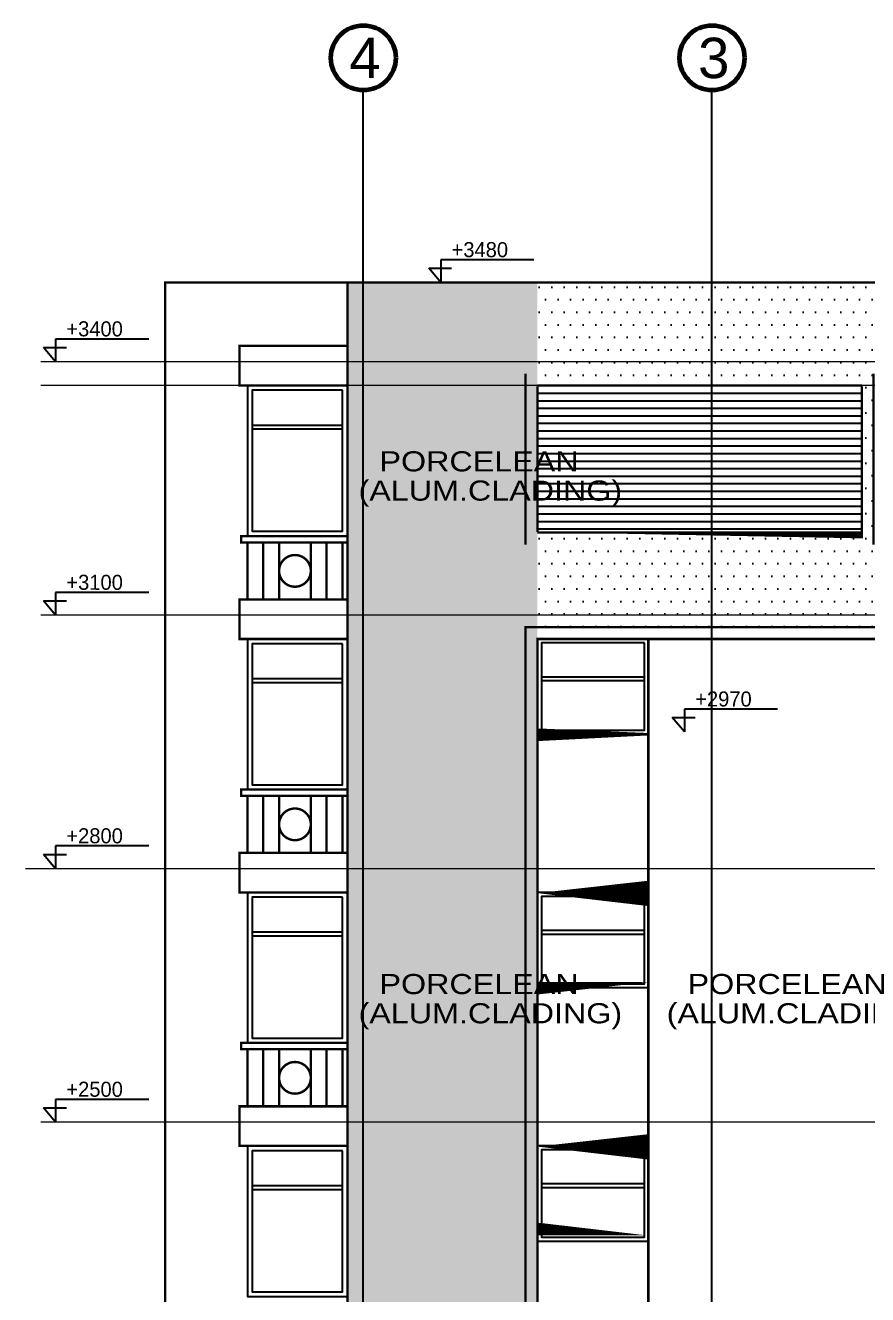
# Model space of a CAD drawing. Extents: x 250879 to 348495, y -51522 to -9360.
# Drawn here: x 306159 to 307223, y -27275 to -25672 of the extents above; entities that cross this region are included whole.
import ezdxf

# ---------------------------------------------------------------- set-up
doc = ezdxf.new("R2010")
doc.units = 0
for name, color, linetype, lineweight in [('A-text function', 30, 'CONTINUOUS', 20), ('midium elevation', 4, 'CONTINUOUS', 60), ('VIS', 8, 'CONTINUOUS', 18)]:
    doc.layers.add(name, color=color, linetype=linetype, lineweight=lineweight)
for name, color, linetype in [('AXIS', 1, 'CONTINUOUS'), ('CURTAIN', 150, 'CONTINUOUS'), ('DOOR', 4, 'CONTINUOUS'), ('TEXT', 3, 'CONTINUOUS'), ('WALL', 7, 'CONTINUOUS')]:
    doc.layers.add(name, color=color, linetype=linetype)
doc.styles.add('ARIAL', font='BOD_CR.TTF', dxfattribs={"width": 1.199999999999999})
doc.styles.get("Standard").update_dxf_attribs({"font": 'sanss___.ttf', "height": 15})

# ---------------------------------------------------------------- blocks, each defined once
blk = doc.blocks.new('LIME')
at = {"layer": 'DOOR'}
for p, q in [((244592.9828586852, -28820.29657904591), (244475.4061220339, -28820.29657904591)), ((244475.4061220339, -28820.29657904591), (244475.4061220339, -28849.0318954107)), ((244475.4061220339, -28849.0318954107), (244460.0096782324, -28830.9100626283)), ((244460.0096782324, -28830.9100626283), (244489.0221706819, -28830.9100626283))]:
    blk.add_line(p, q, dxfattribs=at)

msp = doc.modelspace()

# ---------------------------------------------------------------- hatches: boundary and pattern name
at = {"layer": 'CURTAIN', "linetype": 'Continuous'}
h = msp.add_hatch(dxfattribs=at)
h.set_pattern_fill('ANSI31', color=256, scale=3, angle=135, style=0)
h.set_pattern_definition([(359.9999999992316, (614693.2021126034, -4.121917299926281e-06), (-1.277408324189808e-10, -9.524999999999999), [])])
h.paths.add_polyline_path([(306805.9647163364, -26127.00774320016), (307026.4415944889, -26127.00774320312), (307026.4415944865, -26312.40833677834), (306805.964716334, -26312.4083367754)])
h.paths.add_polyline_path([(307026.4415944889, -26127.00774320313), (307215.5896902997, -26127.00774320567), (307215.5896902973, -26312.40833678087), (307026.4415944865, -26312.40833677835)])
at = {"layer": 'WALL', "linetype": 'Continuous'}
h = msp.add_hatch(dxfattribs=at)
h.set_pattern_fill('DOTS', color=30, scale=10, style=0)
h.set_pattern_definition([(180, (533498.740901164, 7060.545557000041), (-7.9375, 15.875), [0, -15.875])])
h.paths.add_polyline_path([(306565.964716333, -25997.00774320744), (306571.1293025988, -25997.00774320744), (306585.964716333, -25997.00774320746), (306585.964716333, -26097.00774320811), (306565.964716333, -26097.00774320811)])
h.paths.add_polyline_path([(306565.9647163331, -26097.0077432081), (306585.964716333, -26097.0077432081), (306585.964716333, -26417.00774320809), (306565.9647163332, -26417.00774320809), (306565.9647163332, -26397.00774320701)])
h.paths.add_polyline_path([(306565.9647163332, -26417.0077432081), (306585.964716333, -26417.0077432081), (306585.964716333, -26737.0077432081), (306565.9647163332, -26737.0077432081), (306565.9647163332, -26717.0077432073)])
h.paths.add_polyline_path([(306565.9647163332, -26737.0077432081), (306585.964716333, -26737.0077432081), (306585.964716333, -27057.0077432081), (306565.9647163333, -27057.0077432081), (306565.9647163333, -27037.0077432073)])
h.paths.add_polyline_path([(306565.9647163333, -27057.00774320809), (306585.964716333, -27057.00774320809), (306585.964716333, -27377.0077432081), (306565.9647163334, -27377.0077432081), (306565.9647163334, -27357.00774320729)])
h.paths.add_polyline_path([(306565.9647163334, -27377.0077432081), (306585.964716333, -27377.00774320811), (306585.964716333, -27697.0077432081), (306565.9647163334, -27697.0077432081), (306565.9647163334, -27677.0077432073)])
h.paths.add_polyline_path([(306565.9647163334, -27697.00774320811), (306585.964716333, -27697.00774320809), (306585.964716333, -28017.0077432081), (306565.9647163334, -28017.00774320809), (306565.9647163335, -27997.00774320729)])
h.paths.add_polyline_path([(306565.9647163335, -28017.00774320809), (306585.964716333, -28017.00774320809), (306585.964716333, -28337.00774320809), (306565.9647163335, -28337.0077432081), (306565.9647163335, -28317.00774320729)])
h.paths.add_polyline_path([(306565.9647163335, -28337.00774320809), (306585.964716333, -28337.00774320809), (306585.964716333, -28657.0077432081), (306565.9647163335, -28657.0077432081), (306565.9647163336, -28637.00774320729)])
h.paths.add_polyline_path([(306565.9647163335, -28657.00774320811), (306585.964716333, -28657.00774320811), (306585.964716333, -28687.00774320809), (306565.9647163337, -28687.0077432081)])
h.paths.add_polyline_path([(308107.2373959165, -28657.00774320811), (308127.2373959159, -28657.00774320811), (308127.2373959159, -28687.00774320744), (308122.0728096502, -28687.00774320744), (308107.2373959165, -28687.00774320745)])
h.paths.add_polyline_path([(308107.2373959165, -28337.0077432081), (308127.237395916, -28337.00774320811), (308127.2373959159, -28367.00774320735), (308127.2373959159, -28557.00774320716), (308127.2373959159, -28565.00774320716), (308127.2373959164, -28657.0077432081), (308107.2373959165, -28657.00774320809)])
h.paths.add_polyline_path([(308107.2373959165, -28017.0077432081), (308127.237395916, -28017.00774320811), (308127.237395916, -28047.00774320735), (308127.237395916, -28237.00774320716), (308127.237395916, -28245.00774320716), (308127.2373959161, -28337.0077432081), (308107.2373959165, -28337.00774320809)])
h.paths.add_polyline_path([(308107.2373959165, -27697.0077432081), (308127.2373959161, -27697.0077432081), (308127.2373959161, -27727.00774320736), (308127.237395916, -27917.00774320716), (308127.237395916, -27925.00774320716), (308127.2373959161, -28017.00774320809), (308107.2373959165, -28017.00774320809)])
h.paths.add_polyline_path([(308107.2373959165, -27377.0077432081), (308127.2373959161, -27377.00774320811), (308127.2373959161, -27407.00774320735), (308127.2373959161, -27597.00774320716), (308127.2373959161, -27605.00774320716), (308127.2373959161, -27697.0077432081), (308107.2373959165, -27697.0077432081)])
h.paths.add_polyline_path([(308107.2373959165, -27057.00774320809), (308127.2373959163, -27057.00774320809), (308127.2373959162, -27087.00774320736), (308127.2373959161, -27277.00774320716), (308127.2373959161, -27285.00774320716), (308127.2373959163, -27377.0077432081), (308107.2373959165, -27377.0077432081)])
h.paths.add_polyline_path([(308107.2373959165, -26737.0077432081), (308127.2373959163, -26737.00774320811), (308127.2373959163, -26767.00774320736), (308127.2373959163, -26957.00774320716), (308127.2373959163, -26965.00774320716), (308127.2373959163, -27057.0077432081), (308107.2373959165, -27057.0077432081)])
h.paths.add_polyline_path([(308107.2373959165, -26417.0077432081), (308127.2373959163, -26417.0077432081), (308127.2373959164, -26447.00774320707), (308127.2373959163, -26637.00774320716), (308127.2373959163, -26645.00774320716), (308127.2373959163, -26737.00774320809), (308107.2373959165, -26737.00774320809)])
h.paths.add_polyline_path([(308107.2373959165, -26097.0077432081), (308127.2373959161, -26097.0077432081), (308127.2373959161, -26417.0077432081), (308107.2373959165, -26417.0077432081)])
h.paths.add_polyline_path([(308107.2373959165, -25997.00774320833), (308127.237395916, -25997.00774320832), (308127.2373959161, -26097.0077432081), (308107.2373959165, -26097.0077432081)])
h.paths.add_polyline_path([(306805.9647163328, -26417.0077432081), (306805.9647163328, -26097.0077432081), (306585.964716333, -26097.0077432081), (306585.964716333, -26417.0077432081)])
h.paths.add_polyline_path([(306805.9647163329, -26737.0077432081), (306805.9647163329, -26417.0077432081), (306585.964716333, -26417.0077432081), (306585.964716333, -26737.00774320809)])
h.paths.add_polyline_path([(307887.2373959165, -26097.0077432081), (307887.2373959165, -26417.0077432081), (308107.2373959165, -26417.0077432081), (308107.2373959165, -26097.00774320809)])
h.paths.add_polyline_path([(307887.2373959165, -26417.0077432081), (307887.2373959165, -26737.0077432081), (308107.2373959165, -26737.0077432081), (308107.2373959165, -26417.0077432081)])
h.paths.add_polyline_path([(307887.2373959165, -26737.00774320809), (307887.2373959165, -27057.00774320811), (308107.2373959165, -27057.0077432081), (308107.2373959165, -26737.00774320809)])
h.paths.add_polyline_path([(307887.2373959165, -25997.00774320836), (307887.2373959165, -26097.00774320811), (308107.2373959165, -26097.00774320811), (308107.2373959165, -25997.00774320832)])
h.paths.add_polyline_path([(306805.9647163328, -26097.0077432081), (306805.9647163328, -25997.00774320845), (306585.964716333, -25997.00774320844), (306585.964716333, -26097.0077432081)])
h.paths.add_polyline_path([(307887.2373959166, -28017.0077432081), (307887.2373959167, -28337.00774320809), (308107.2373959165, -28337.0077432081), (308107.2373959165, -28017.0077432081)])
h.paths.add_polyline_path([(307887.2373959167, -28337.0077432081), (307887.2373959167, -28657.00774320809), (308107.2373959165, -28657.0077432081), (308107.2373959165, -28337.0077432081)])
h.paths.add_polyline_path([(307887.2373959166, -27697.0077432081), (307887.2373959167, -28017.00774320809), (308107.2373959165, -28017.00774320809), (308107.2373959165, -27697.0077432081)])
h.paths.add_polyline_path([(307887.2373959165, -27377.0077432081), (307887.2373959165, -27697.0077432081), (308107.2373959165, -27697.0077432081), (308107.2373959165, -27377.0077432081)])
h.paths.add_polyline_path([(306805.9647163328, -28657.00774320811), (306805.9647163328, -28337.00774320811), (306585.964716333, -28337.00774320809), (306585.964716333, -28657.0077432081)])
h.paths.add_polyline_path([(306805.9647163329, -28337.00774320809), (306805.9647163328, -28017.00774320811), (306585.964716333, -28017.00774320809), (306585.964716333, -28337.00774320809)])
h.paths.add_polyline_path([(306805.9647163329, -27697.00774320811), (306805.9647163329, -27377.00774320811), (306585.964716333, -27377.0077432081), (306585.964716333, -27697.00774320811)])
h.paths.add_polyline_path([(306805.9647163328, -28017.0077432081), (306805.9647163328, -27697.00774320811), (306585.964716333, -27697.0077432081), (306585.964716333, -28017.0077432081)])
h.paths.add_polyline_path([(306805.9647163328, -27377.0077432081), (306805.9647163329, -27057.00774320811), (306585.964716333, -27057.0077432081), (306585.964716333, -27377.0077432081)])
h.paths.add_polyline_path([(306805.9647163329, -27057.00774320811), (306805.9647163328, -26737.00774320811), (306585.964716333, -26737.0077432081), (306585.964716333, -27057.0077432081)])
h.paths.add_polyline_path([(307887.2373959166, -27057.00774320811), (307887.2373959166, -27377.0077432081), (308107.2373959165, -27377.0077432081), (308107.2373959165, -27057.0077432081)])
h = msp.add_hatch(dxfattribs=at)
h.set_pattern_fill('DOTS', color=30, scale=10, style=0)
h.set_pattern_definition([(0, (0, 80), (7.9375, 15.875), [0, -15.875])])
h.paths.add_polyline_path([(307887.2373959165, -26097.00774320811), (307666.760517764, -26097.00774320811), (307666.760517764, -26127.00774320743), (307887.2373959165, -26127.00774320742)])
h.paths.add_polyline_path([(307887.2373959165, -25997.00774320834), (307696.760517764, -25997.00774320834), (307666.760517764, -25997.00774320844), (307666.760517764, -26097.00774320811), (307887.2373959165, -26097.00774320811)])
h.paths.add_polyline_path([(307666.760517764, -25997.00774320844), (307636.760517764, -25997.00774320844), (307346.6010561247, -25997.00774320839), (307346.6010561248, -26097.00774320811), (307666.760517764, -26097.00774320811)])
h.paths.add_polyline_path([(307346.6010561247, -25997.00774320834), (307056.4415944854, -25997.00774320834), (307026.4415944854, -25997.00774320844), (307026.4415944854, -26097.00774320811), (307346.6010561247, -26097.00774320811)])
h.paths.add_polyline_path([(307026.4415944854, -25997.00774320844), (306996.4415944854, -25997.00774320844), (306805.9647163329, -25997.00774320838), (306805.9647163329, -26097.00774320811), (307026.4415944854, -26097.00774320811)])
h.paths.add_polyline_path([(307026.4415944854, -26097.00774320811), (306805.9647163328, -26097.00774320811), (306805.9647163329, -26127.00774320742), (307026.4415944854, -26127.00774320742)])
h.paths.add_polyline_path([(307026.4415944854, -26417.00774320811), (306805.9647163328, -26417.00774320811), (306805.9647163328, -26447.00774320753), (306946.1124219534, -26447.00774320754), (307026.4415944854, -26447.00774320755)])
h.paths.add_polyline_path([(307230.5896902963, -26432.00774320741), (307346.6010561247, -26432.00774320742), (307346.6010561247, -26417.00774320811), (307026.4415944854, -26417.00774320811), (307026.4415944854, -26447.00774320725), (307230.5896902962, -26447.00774320733)])
h.paths.add_polyline_path([(307346.6010561248, -26097.00774320811), (307026.4415944854, -26097.00774320811), (307026.4415944855, -26127.00774320743), (307230.5896902962, -26127.00774320743), (307230.5896902962, -26112.00774320741), (307346.6010561247, -26112.00774320742)])
h.paths.add_polyline_path([(307666.760517764, -26097.00774320811), (307346.6010561247, -26097.00774320811), (307346.6010561248, -26112.00774320742), (307462.6124219532, -26112.00774320742), (307462.6124219532, -26127.00774320743), (307666.760517764, -26127.00774320743)])
h.paths.add_polyline_path([(307666.760517764, -26417.00774320811), (307346.6010561247, -26417.00774320811), (307346.6010561247, -26432.00774320742), (307462.6124219532, -26432.00774320743), (307462.6124219532, -26447.00774320743), (307666.760517764, -26447.00774320752)])
h.paths.add_polyline_path([(307887.2373959165, -26417.00774320811), (307666.760517764, -26417.00774320811), (307666.7605177641, -26447.00774320751), (307887.2373959166, -26447.0077432076)])
h.paths.add_polyline_path([(307223.8606775771, -26042.31201310198), (307446.9848212985, -26042.31201310198), (307446.9848212985, -26086.71344401794), (307223.8606775771, -26086.71344401794)], flags=9)
h.paths.add_polyline_path([(307887.2373959166, -26327.40833678265), (307666.760517764, -26327.40833678264), (307666.760517764, -26417.00774320811), (307887.2373959165, -26417.00774320811)])
h.paths.add_polyline_path([(307666.760517764, -26327.40833678264), (307346.6010561247, -26327.40833678264), (307346.6010561247, -26417.00774320811), (307666.760517764, -26417.00774320811)])
h.paths.add_polyline_path([(307215.5896902974, -26127.00774320743), (307215.5896902965, -26312.40833678197), (307026.4415944854, -26312.40833678103), (307026.4415944854, -26417.00774320811), (307346.6010561247, -26417.00774320811), (307346.6010561248, -26327.40833678264), (307230.5896902962, -26327.40833678265), (307230.5896902962, -26127.00774320743)])
h.paths.add_polyline_path([(307026.4415944854, -26312.40833678103), (306805.9647163328, -26312.40833677994), (306805.9647163328, -26417.00774320811), (307026.4415944854, -26417.00774320811)])

# ---------------------------------------------------------------- linework, layer by layer
at = {"layer": 'AXIS'}
for p, q in [((306585.964716333, -29839.8813607257), (306585.964716333, -25754.22949686334)), ((307026.4415944854, -29839.8813607257), (307026.4415944854, -25754.22949686334))]:
    msp.add_line(p, q, dxfattribs=at)
at = {"layer": 'CURTAIN', "linetype": 'Continuous'}
for p, q in [((306445.7367754785, -26176.85035088921), (306559.9647163331, -26176.85035088918)), ((306445.7367754785, -26181.85035088921), (306559.9647163331, -26181.85035088918)), ((306445.7367754786, -26496.8503508895), (306559.9647163332, -26496.85035088947)), ((306445.7367754786, -26501.8503508895), (306559.9647163332, -26501.85035088947)), ((306810.9647163344, -26494.55935528341), (306941.1124219547, -26494.55935528364)), ((306810.9647163344, -26499.55935528341), (306941.1124219547, -26499.55935528364)), ((306445.7367754786, -26816.8503508895), (306559.9647163333, -26816.85035088947)), ((306445.7367754786, -26821.8503508895), (306559.9647163333, -26821.85035088947)), ((306810.9647163337, -26814.55935528341), (306941.1124219541, -26814.55935528364)), ((306810.9647163337, -26819.55935528341), (306941.1124219541, -26819.55935528364)), ((306445.7367754787, -27136.85035088949), (306559.9647163333, -27136.85035088946)), ((306445.7367754787, -27141.85035088949), (306559.9647163333, -27141.85035088946)), ((306810.9647163331, -27134.55935528341), (306941.1124219535, -27134.55935528364)), ((306810.9647163331, -27139.55935528341), (306941.1124219535, -27139.55935528364))]:
    msp.add_line(p, q, dxfattribs=at)
for points in [[(306559.9647163331, -26133.00774320741), (306445.7367754785, -26133.00774320744), (306445.7367754785, -26311.0077432069), (306559.9647163332, -26311.00774320687)], [(306559.9647163332, -26453.0077432077), (306445.7367754785, -26453.00774320773), (306445.7367754786, -26631.00774320719), (306559.9647163332, -26631.00774320716)], [(306941.1124219551, -26452.00774320674), (306810.9647163347, -26452.00774320648), (306810.9647163345, -26562.16415432294), (306941.1124219549, -26562.1641543232)], [(306559.9647163333, -26773.0077432077), (306445.7367754786, -26773.00774320773), (306445.7367754786, -26951.00774320719), (306559.9647163333, -26951.00774320716)], [(306941.1124219545, -26772.00774320674), (306810.9647163341, -26772.00774320648), (306810.9647163338, -26882.16415432294), (306941.1124219542, -26882.1641543232)], [(306559.9647163333, -27093.00774320769), (306445.7367754787, -27093.00774320772), (306445.7367754787, -27271.00774320718), (306559.9647163333, -27271.00774320716)], [(306941.1124219538, -27092.00774320674), (306810.9647163334, -27092.00774320648), (306810.9647163332, -27202.16415432294), (306941.1124219536, -27202.1641543232)]]:
    msp.add_lwpolyline(points, close=True, dxfattribs=at)
at = {"layer": 'midium elevation', "color": 6, "linetype": 'ByBlock', "ltscale": 3}
for centre in [(306586.1150316065, -25713.27610691937), (306586.1362666653, -25713.27619036645), (307026.591909759, -25713.27610691937), (307026.6131448178, -25713.27619036645)]:
    msp.add_circle(centre, 40.95342626565252, dxfattribs=at)
at = {"layer": 'VIS', "ltscale": 0.0001}
for p, q in [((308742.2651629964, -26097.00774320811), (306178.706691808, -26097.00774320811)), ((308742.2651629964, -26127.00774320742), (306178.706691808, -26127.00774320742)), ((308742.2651629964, -26417.00774320811), (306178.706691808, -26417.00774320811)), ((308742.2651629964, -26737.00774320811), (306159.2347216493, -26737.00774320811)), ((308742.2651629964, -27057.00774320811), (306178.706691808, -27057.00774320811))]:
    msp.add_line(p, q, dxfattribs=at)
at = {"layer": 'WALL', "linetype": 'Continuous'}
for p, q in [((306565.9647163331, -26127.00774320741), (306439.7367754785, -26127.00774320744)), ((306565.9647163332, -26767.0077432077), (306439.7367754786, -26767.00774320773)), ((306565.9647163333, -27087.00774320769), (306439.7367754787, -27087.00774320772))]:
    msp.add_line(p, q, dxfattribs=at)
at = {"layer": 'WALL', "linetype": 'Continuous', "const_width": 3}
for points in [[(306571.1293025988, -25997.00774320744), (306335.9647163321, -25997.00774320749), (306335.9647163327, -29047.0077432075), (306571.1293025994, -29047.00774320745)], [(307346.6010561247, -25997.00774320844), (306565.964716333, -25997.00774320844), (306565.964716333, -29047.00774320811), (307346.6010561248, -29047.00774320811)], [(306439.7367754774, -26127.0077432071), (306429.7367754774, -26127.0077432071), (306429.7367754774, -26077.00774320691), (306565.9647163332, -26077.00774320701)], [(306565.9647163332, -26127.00774320713), (306429.7367754774, -26127.00774320716)], [(307215.5896902974, -26127.00774320677), (306805.9647163341, -26127.00774320473)], [(306805.9647163341, -26127.0077432047), (307215.5896902974, -26127.00774320677), (307215.5896902965, -26312.40833678197), (306805.9647163332, -26312.40833677993), (306805.9647163341, -26127.00774320473)], [(307215.5896902965, -26312.40833678197), (306805.9647163332, -26312.40833677993)], [(306439.7367754785, -26317.0077432069), (306565.9647163332, -26317.00774320687)], [(306439.7367754786, -26325.00774320691), (306439.7367754786, -26397.00774320692)], [(306439.7367754786, -26397.00774320691), (306439.7367754786, -26325.00774320691)], [(306439.7367754785, -26325.0077432069), (306439.7367754785, -26397.00774320691)], [(306439.7367754785, -26325.0077432069), (306439.7367754785, -26397.00774320691)], [(306439.7367754785, -26325.0077432069), (306565.9647163332, -26325.00774320687)], [(306439.7367754774, -26447.0077432071), (306429.7367754774, -26447.0077432071), (306429.7367754774, -26397.00774320691), (306565.9647163332, -26397.00774320701)], [(307902.2373959168, -29657.00774320835), (307902.2373959165, -26432.00774320761), (306790.9647163328, -26432.00774320716), (306790.9647163328, -29047.00774320836), (306790.9647163328, -29657.00774320811)], [(306565.9647163332, -26447.00774320713), (306429.7367754774, -26447.00774320716)], [(307887.2373959168, -29657.00774320835), (307887.2373959165, -26447.0077432076), (306805.9647163328, -26447.00774320717), (306805.9647163328, -29047.00774320836), (306805.9647163328, -29657.00774320811)], [(306946.1124219551, -26447.00774320675), (306805.9647163347, -26447.00774320646), (306805.9647163344, -26567.16415432293), (306946.1124219549, -26567.16415432321), (306946.112421955, -26447.00774320675)], [(306946.1124219533, -26447.00774320722), (306946.1124219535, -29657.00774320835)], [(306439.7367754786, -26637.00774320719), (306565.9647163332, -26637.00774320716)], [(306439.7367754787, -26645.0077432072), (306439.7367754787, -26717.00774320721)], [(306439.7367754787, -26717.0077432072), (306439.7367754787, -26645.0077432072)], [(306439.7367754786, -26645.00774320719), (306439.7367754786, -26717.0077432072)], [(306439.7367754786, -26645.00774320719), (306439.7367754786, -26717.0077432072)], [(306439.7367754786, -26645.00774320719), (306565.9647163332, -26645.00774320716)], [(306439.7367754775, -26767.00774320739), (306429.7367754775, -26767.00774320739), (306429.7367754775, -26717.0077432072), (306565.9647163332, -26717.0077432073)], [(306565.9647163332, -26767.00774320742), (306429.7367754775, -26767.00774320745)], [(306946.1124219545, -26767.00774320675), (306805.9647163341, -26767.00774320646), (306805.9647163338, -26887.16415432293), (306946.1124219542, -26887.16415432321), (306946.1124219544, -26767.00774320675)], [(306439.7367754786, -26957.00774320719), (306565.9647163333, -26957.00774320716)], [(306439.7367754787, -26965.0077432072), (306439.7367754787, -27037.00774320721)], [(306439.7367754787, -27037.0077432072), (306439.7367754787, -26965.0077432072)], [(306439.7367754786, -26965.00774320719), (306439.7367754786, -27037.0077432072)], [(306439.7367754786, -26965.00774320719), (306439.7367754786, -27037.0077432072)], [(306439.7367754786, -26965.00774320719), (306565.9647163333, -26965.00774320716)], [(306439.7367754776, -27087.00774320739), (306429.7367754776, -27087.00774320739), (306429.7367754775, -27037.0077432072), (306565.9647163333, -27037.0077432073)], [(306565.9647163333, -27087.00774320742), (306429.7367754776, -27087.00774320745)], [(306946.1124219538, -27087.00774320675), (306805.9647163334, -27087.00774320646), (306805.9647163331, -27207.16415432293), (306946.1124219536, -27207.16415432321), (306946.1124219538, -27087.00774320675)]]:
    msp.add_lwpolyline(points, dxfattribs=at)
at = {"layer": 'WALL', "linetype": 'Continuous'}
for points in [[(308127.2373959161, -25997.00774320832), (306565.9647163337, -25997.00774320832), (306565.9647163337, -29047.00774320811), (308127.2373959161, -29047.00774320811)], [(306565.9647163332, -26077.00774320701), (306429.7367754774, -26077.00774320704), (306429.7367754774, -26127.0077432071), (306565.9647163332, -26127.00774320707)], [(306565.9647163331, -26127.00774320741), (306439.7367754785, -26127.00774320744), (306439.7367754785, -26317.0077432069), (306565.9647163332, -26317.00774320687)], [(306805.9647163341, -26127.00774320471), (307215.5896902974, -26127.00774320677), (307215.5896902974, -26127.00774320675), (306805.9647163341, -26127.0077432047)], [(306431.7367754785, -26317.0077432069), (306565.9647163332, -26317.00774320687), (306565.9647163332, -26325.00774320687), (306431.7367754785, -26325.0077432069)], [(306565.9647163332, -26397.00774320701), (306429.7367754774, -26397.00774320704), (306429.7367754774, -26447.0077432071), (306565.9647163332, -26447.00774320707)], [(306565.9647163332, -26447.0077432077), (306439.7367754785, -26447.00774320773), (306439.7367754786, -26637.00774320719), (306565.9647163332, -26637.00774320716)], [(306946.1124219551, -26447.00774320675), (306805.9647163347, -26447.00774320648), (306805.9647163345, -26567.16415432293), (306946.1124219549, -26567.16415432321)], [(306431.7367754786, -26637.00774320719), (306565.9647163332, -26637.00774320716), (306565.9647163332, -26645.00774320716), (306431.7367754786, -26645.00774320719)], [(306565.9647163332, -26717.0077432073), (306429.7367754775, -26717.00774320733), (306429.7367754775, -26767.00774320739), (306565.9647163332, -26767.00774320736)], [(306565.9647163332, -26767.0077432077), (306439.7367754786, -26767.00774320773), (306439.7367754786, -26957.00774320719), (306565.9647163333, -26957.00774320716)], [(306946.1124219545, -26767.00774320675), (306805.9647163341, -26767.00774320648), (306805.9647163338, -26887.16415432293), (306946.1124219542, -26887.16415432321)], [(306431.7367754786, -26957.00774320719), (306565.9647163333, -26957.00774320716), (306565.9647163333, -26965.00774320716), (306431.7367754786, -26965.00774320719)], [(306565.9647163333, -27037.0077432073), (306429.7367754775, -27037.00774320733), (306429.7367754776, -27087.00774320739), (306565.9647163333, -27087.00774320736)], [(306565.9647163333, -27087.00774320769), (306439.7367754787, -27087.00774320772), (306439.7367754787, -27277.00774320718), (306565.9647163333, -27277.00774320716)], [(306946.1124219538, -27087.00774320675), (306805.9647163334, -27087.00774320648), (306805.9647163332, -27207.16415432293), (306946.1124219536, -27207.16415432321)]]:
    msp.add_lwpolyline(points, close=True, dxfattribs=at)
for points in [[(306565.9647163332, -26077.00774320704), (306429.7367754774, -26077.00774320707), (306429.7367754774, -26127.00774320716), (306565.9647163332, -26127.00774320713)], [(306565.9647163332, -26397.00774320704), (306429.7367754774, -26397.00774320707), (306429.7367754774, -26447.00774320716), (306565.9647163332, -26447.00774320713)], [(306565.9647163332, -26717.00774320733), (306429.7367754775, -26717.00774320736), (306429.7367754775, -26767.00774320745), (306565.9647163332, -26767.00774320742)], [(306565.9647163333, -27037.00774320733), (306429.7367754775, -27037.00774320736), (306429.7367754776, -27087.00774320745), (306565.9647163333, -27087.00774320742)]]:
    msp.add_lwpolyline(points, dxfattribs=at)
at = {"layer": 'WALL', "linetype": 'Continuous', "const_width": 3}
msp.add_lwpolyline([(306790.9647163342, -26112.00774320462), (307230.5896902976, -26112.00774320684), (307230.5896902964, -26327.40833678205), (306790.9647163331, -26327.40833677986)], close=True, dxfattribs=at)
at = {"layer": 'WALL', "color": 30, "linetype": 'Continuous', "const_width": 3}
for points in [[(306439.7367754785, -26317.0077432069), (306431.7367754785, -26317.0077432069), (306431.7367754785, -26325.0077432069), (306565.9647163332, -26325.00774320687)], [(306565.9647163332, -26317.00774320687), (306431.7367754785, -26317.0077432069)], [(306439.7367754785, -26397.0077432069), (306439.7367754785, -26325.0077432069)], [(306459.7367754785, -26325.00774320689), (306459.7367754785, -26397.00774320694)], [(306479.7367754785, -26325.00774320689), (306479.7367754785, -26397.00774320694)], [(306479.7367754785, -26325.00774320689), (306479.7367754785, -26397.00774320694)], [(306519.7367754785, -26325.00774320689), (306519.7367754785, -26397.00774320694)], [(306539.7367754785, -26325.00774320688), (306539.7367754785, -26397.00774320693)], [(306559.7367754785, -26325.00774320687), (306559.7367754785, -26397.00774320692)], [(306439.7367754786, -26637.00774320719), (306431.7367754786, -26637.00774320719), (306431.7367754786, -26645.00774320719), (306565.9647163332, -26645.00774320716)], [(306565.9647163332, -26637.00774320716), (306431.7367754786, -26637.00774320719)], [(306439.7367754786, -26717.00774320719), (306439.7367754786, -26645.00774320719)], [(306459.7367754786, -26645.00774320718), (306459.7367754786, -26717.00774320724)], [(306479.7367754786, -26645.00774320718), (306479.7367754786, -26717.00774320724)], [(306479.7367754786, -26645.00774320718), (306479.7367754786, -26717.00774320724)], [(306519.7367754786, -26645.00774320718), (306519.7367754786, -26717.00774320723)], [(306539.7367754786, -26645.00774320717), (306539.7367754786, -26717.00774320722)], [(306559.7367754786, -26645.00774320716), (306559.7367754786, -26717.00774320721)], [(306439.7367754786, -26957.00774320719), (306431.7367754786, -26957.00774320719), (306431.7367754786, -26965.00774320719), (306565.9647163333, -26965.00774320716)], [(306565.9647163333, -26957.00774320716), (306431.7367754786, -26957.00774320719)], [(306439.7367754786, -27037.00774320719), (306439.7367754786, -26965.00774320719)], [(306459.7367754786, -26965.00774320718), (306459.7367754786, -27037.00774320724)], [(306479.7367754786, -26965.00774320718), (306479.7367754786, -27037.00774320724)], [(306479.7367754786, -26965.00774320718), (306479.7367754786, -27037.00774320724)], [(306519.7367754786, -26965.00774320718), (306519.7367754786, -27037.00774320723)], [(306539.7367754786, -26965.00774320717), (306539.7367754786, -27037.00774320722)], [(306559.7367754786, -26965.00774320716), (306559.7367754786, -27037.00774320721)]]:
    msp.add_lwpolyline(points, dxfattribs=at)
for points in [[(306499.7367754785, -26381.00774320691, -1), (306499.7367754785, -26341.00774320691, -1), (306499.7367754785, -26381.00774320691, -0.9999999999999999)], [(306499.7367754786, -26701.0077432072, -1), (306499.7367754786, -26661.0077432072, -1), (306499.7367754786, -26701.0077432072, -0.9999999999999999)], [(306499.7367754786, -27021.0077432072, -1), (306499.7367754786, -26981.0077432072, -1), (306499.7367754786, -27021.0077432072, -0.9999999999999999)]]:
    msp.add_lwpolyline(points, format="xyb", dxfattribs=at)
at = {"layer": 'WALL', "color": 30, "linetype": 'Continuous'}
for centre in [(306499.7367754785, -26361.00774320691), (306499.7367754786, -26681.0077432072), (306499.7367754786, -27001.0077432072)]:
    msp.add_circle(centre, 20, dxfattribs=at)

# ---------------------------------------------------------------- block references
at = {"layer": 'WALL', "linetype": 'Continuous'}
for p in [(62208.63533290129, 2852.024152202379), (61722.06501808451, 2752.024152202586), (61722.06501808451, 2432.024152202594), (62516.38635531641, 2284.735125664582), (61722.06501808451, 2112.024152202586), (61722.06501808451, 1792.024152202586)]:
    msp.add_blockref('LIME', p, dxfattribs=at)

# ---------------------------------------------------------------- texts
at = {"layer": 'A-text function', "char_height": 25.40159999999615, "width": 769.5478783998916, "attachment_point": 1, "style": 'ARIAL'}
for s, insert in [('PORCELEAN', (306606.5293445964, -26210.00758840573)), ('(ALUM.CLADING)', (306580.0822410891, -26246.91421170636)), ('PORCELEAN', (306606.5293445964, -26869.90759882806)), ('PORCELEAN', (306995.6961902101, -26869.90759882806)), ('(ALUM.CLADING)', (306580.0822410891, -26906.81422212869)), ('(ALUM.CLADING)', (306969.2490867027, -26906.81422212869))]:
    msp.add_mtext(s, dxfattribs=dict(at, insert=insert))
at = {"layer": 'TEXT', "char_height": 51, "width": 1142.9256, "attachment_point": 1}
for s, insert in [('4', (306568.4359144546, -25687.90122102751)), ('3', (307008.9127926071, -25687.90122102751))]:
    msp.add_mtext(s, dxfattribs=dict(at, insert=insert))
at = {"layer": 'TEXT', "char_height": 19.008, "width": 1279.0191168, "attachment_point": 1, "rotation": 359.8730545454898}
for s, insert in [('{\\fStylus BT|b0|i0|c0|p34;+3480}', (306697.5738256464, -25945.83961950932)), ('{\\fStylus BT|b0|i0|c0|p34;+3400}', (306211.0035108296, -26045.83961950911)), ('{\\fStylus BT|b0|i0|c0|p34;+3100}', (306211.0035108296, -26365.8396195091)), ('{\\fStylus BT|b0|i0|c0|p34;+2970}', (307005.3248480615, -26513.12864604711)), ('{\\fStylus BT|b0|i0|c0|p34;+2800}', (306211.0035108296, -26685.83961950911)), ('{\\fStylus BT|b0|i0|c0|p34;+2500}', (306211.0035108296, -27005.83961950911))]:
    msp.add_mtext(s, dxfattribs=dict(at, insert=insert))

doc.saveas('drawing.dxf')
